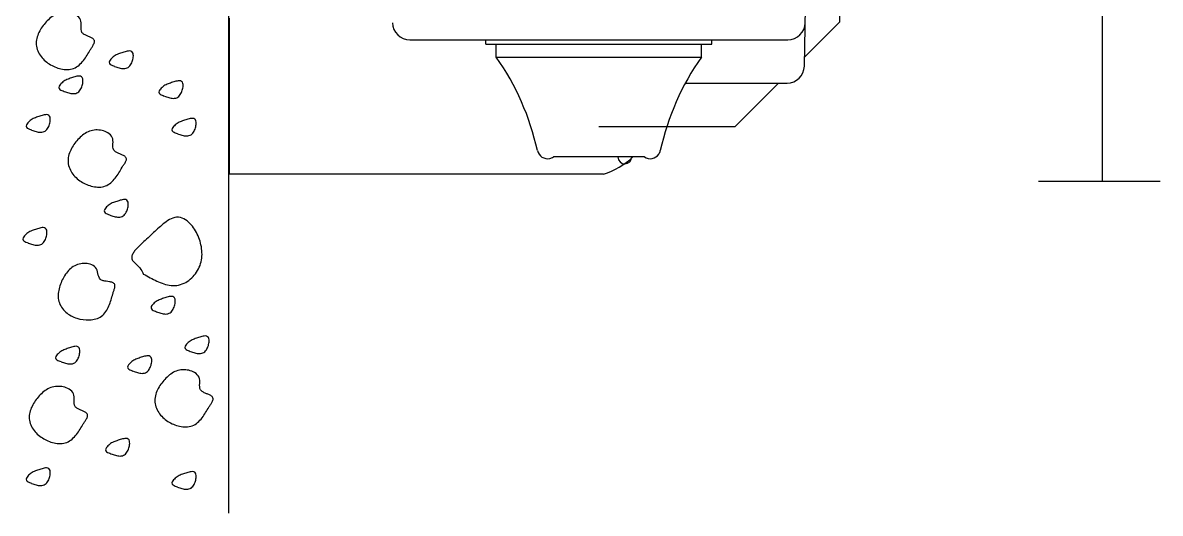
# Model space of a CAD drawing. Extents: x 0 to 172, y 0 to 108.
# Drawn here: x 2.7 to 61.2, y 0.1 to 25.4 of the extents above; entities that cross this region are included whole.
import ezdxf

# ---------------------------------------------------------------- set-up
doc = ezdxf.new("R2010")
doc.units = 0
doc.layers.add('LIVELLO_1', color=160, linetype='Continuous')

# ---------------------------------------------------------------- blocks, each defined once
blk = doc.blocks.new('AI9-BLK1')
at = {"layer": 'LIVELLO_1', "color": 7}
for p, q in [((-72.853, -54.526), (-72.853, 34.402)), ((-27.92, -23.155), (-27.92, -37.423)), ((-72.807, -37.076), (-72.807, -29.031)), ((-63.534, -30.146), (-44.097, -30.146)), ((-59.624, -30.371), (-59.63, -30.146)), ((-59.624, -30.371), (-48.006, -30.371)), ((-48.541, -31.043), (-48.541, -30.371)), ((-48.006, -30.371), (-47.997, -30.146)), ((-59.09, -31.043), (-48.541, -31.043)), ((-46.808, -34.617), (-44.575, -32.383)), ((-53.816, -34.617), (-46.808, -34.617)), ((-51.475, -36.182), (-56.155, -36.182)), ((-53.573, -37.076), (-72.807, -37.076)), ((-31.203, -37.423), (-24.939, -37.423))]:
    blk.add_line(p, q, dxfattribs=at)
blk.add_lwpolyline([(-43.234, -31.043), (-41.414, -29.222), (-40.859, 2.686)], dxfattribs=at)
for points, knots in [([(-49.37, -32.383), (-49.37, -32.383), (-44.136, -32.383), (-44.136, -32.383), (-43.648, -32.383), (-43.251, -31.991), (-43.243, -31.505), (-43.243, -31.505), (-42.663, 1.634), (-42.663, 1.634)], [0, 0, 0, 0, 1, 1, 1, 2, 2, 2, 3, 3, 3, 3]), ([(-79.974, -30.658), (-80.084, -30.845), (-80.187, -31.034), (-80.323, -31.208), (-80.459, -31.382), (-80.626, -31.541), (-80.829, -31.619), (-81.029, -31.697), (-81.263, -31.69), (-81.48, -31.644), (-81.697, -31.598), (-81.898, -31.51), (-82.082, -31.391), (-82.264, -31.275), (-82.431, -31.126), (-82.553, -30.943), (-82.675, -30.758), (-82.755, -30.539), (-82.755, -30.323), (-82.756, -30.105), (-82.68, -29.887), (-82.576, -29.693), (-82.472, -29.499), (-82.34, -29.329), (-82.186, -29.171), (-82.032, -29.015), (-81.855, -28.876), (-81.649, -28.801), (-81.447, -28.727), (-81.217, -28.717), (-81.005, -28.763), (-80.899, -28.786), (-80.797, -28.824), (-80.703, -28.885), (-80.607, -28.944), (-80.52, -29.024), (-80.478, -29.122), (-80.435, -29.218), (-80.439, -29.329), (-80.442, -29.443), (-80.45, -29.561), (-80.459, -29.679), (-80.401, -29.768), (-80.371, -29.813), (-80.327, -29.846), (-80.279, -29.876), (-80.232, -29.905), (-80.182, -29.927), (-80.134, -29.951), (-80.084, -29.97), (-80.033, -29.992), (-79.984, -30.014), (-79.934, -30.034), (-79.883, -30.054), (-79.838, -30.091), (-79.796, -30.125), (-79.76, -30.174), (-79.753, -30.225), (-79.748, -30.277), (-79.774, -30.334), (-79.799, -30.382), (-79.826, -30.431), (-79.854, -30.479), (-79.883, -30.522), (-79.913, -30.567), (-79.943, -30.613), (-79.974, -30.658)], [0, 0, 0, 0, 1, 1, 1, 2, 2, 2, 3, 3, 3, 4, 4, 4, 5, 5, 5, 6, 6, 6, 7, 7, 7, 8, 8, 8, 9, 9, 9, 10, 10, 10, 11, 11, 11, 12, 12, 12, 13, 13, 13, 14, 14, 14, 15, 15, 15, 16, 16, 16, 17, 17, 17, 18, 18, 18, 19, 19, 19, 20, 20, 20, 21, 21, 21, 22, 22, 22, 22]), ([(-56.976, -35.848), (-57.355, -34.124), (-58.074, -32.49), (-59.09, -31.043), (-59.09, -31.043), (-59.09, -30.371), (-59.09, -30.371)], [0, 0, 0, 0, 1, 1, 1, 2, 2, 2, 2]), ([(-78.722, -31.521), (-78.646, -31.547), (-78.57, -31.572), (-78.492, -31.592), (-78.414, -31.614), (-78.336, -31.632), (-78.254, -31.63), (-78.173, -31.63), (-78.089, -31.612), (-78.022, -31.568), (-77.956, -31.525), (-77.907, -31.456), (-77.868, -31.383), (-77.829, -31.313), (-77.802, -31.235), (-77.783, -31.157), (-77.774, -31.12), (-77.766, -31.079), (-77.763, -31.041), (-77.758, -30.999), (-77.756, -30.961), (-77.761, -30.919), (-77.765, -30.88), (-77.774, -30.838), (-77.794, -30.803), (-77.816, -30.769), (-77.85, -30.743), (-77.887, -30.731), (-77.926, -30.72), (-77.967, -30.721), (-78.008, -30.727), (-78.048, -30.732), (-78.087, -30.742), (-78.126, -30.75), (-78.202, -30.77), (-78.279, -30.798), (-78.355, -30.823), (-78.433, -30.847), (-78.509, -30.87), (-78.583, -30.903), (-78.656, -30.935), (-78.724, -30.977), (-78.789, -31.028), (-78.821, -31.052), (-78.851, -31.079), (-78.878, -31.108), (-78.906, -31.135), (-78.932, -31.162), (-78.956, -31.197), (-78.981, -31.231), (-79.005, -31.271), (-79.003, -31.309), (-79.001, -31.347), (-78.975, -31.385), (-78.945, -31.413), (-78.913, -31.44), (-78.876, -31.453), (-78.837, -31.467), (-78.8, -31.483), (-78.763, -31.498), (-78.726, -31.512)], [0, 0, 0, 0, 1, 1, 1, 2, 2, 2, 3, 3, 3, 4, 4, 4, 5, 5, 5, 6, 6, 6, 7, 7, 7, 8, 8, 8, 9, 9, 9, 10, 10, 10, 11, 11, 11, 12, 12, 12, 13, 13, 13, 14, 14, 14, 15, 15, 15, 16, 16, 16, 17, 17, 17, 18, 18, 18, 19, 19, 19, 20, 20, 20, 20]), ([(-81.313, -32.814), (-81.237, -32.838), (-81.16, -32.863), (-81.082, -32.887), (-81.005, -32.907), (-80.926, -32.925), (-80.845, -32.923), (-80.765, -32.923), (-80.68, -32.903), (-80.615, -32.858), (-80.548, -32.816), (-80.498, -32.747), (-80.459, -32.675), (-80.42, -32.604), (-80.392, -32.529), (-80.373, -32.45), (-80.363, -32.412), (-80.357, -32.372), (-80.353, -32.332), (-80.349, -32.292), (-80.349, -32.254), (-80.351, -32.212), (-80.355, -32.169), (-80.363, -32.131), (-80.384, -32.095), (-80.407, -32.062), (-80.44, -32.036), (-80.479, -32.024), (-80.517, -32.009), (-80.557, -32.013), (-80.598, -32.018), (-80.639, -32.026), (-80.678, -32.033), (-80.717, -32.042), (-80.793, -32.064), (-80.869, -32.089), (-80.946, -32.114), (-81.024, -32.138), (-81.1, -32.162), (-81.174, -32.194), (-81.247, -32.227), (-81.315, -32.27), (-81.38, -32.319), (-81.412, -32.345), (-81.442, -32.37), (-81.469, -32.398), (-81.497, -32.426), (-81.523, -32.455), (-81.547, -32.49), (-81.571, -32.524), (-81.596, -32.564), (-81.594, -32.602), (-81.592, -32.64), (-81.568, -32.678), (-81.536, -32.704), (-81.504, -32.731), (-81.465, -32.745), (-81.428, -32.758), (-81.391, -32.774), (-81.354, -32.789), (-81.316, -32.804)], [0, 0, 0, 0, 1, 1, 1, 2, 2, 2, 3, 3, 3, 4, 4, 4, 5, 5, 5, 6, 6, 6, 7, 7, 7, 8, 8, 8, 9, 9, 9, 10, 10, 10, 11, 11, 11, 12, 12, 12, 13, 13, 13, 14, 14, 14, 15, 15, 15, 16, 16, 16, 17, 17, 17, 18, 18, 18, 19, 19, 19, 20, 20, 20, 20]), ([(-76.163, -33.054), (-76.089, -33.081), (-76.011, -33.107), (-75.935, -33.126), (-75.857, -33.148), (-75.777, -33.164), (-75.697, -33.164), (-75.616, -33.164), (-75.532, -33.145), (-75.465, -33.101), (-75.398, -33.058), (-75.35, -32.989), (-75.311, -32.918), (-75.272, -32.845), (-75.242, -32.769), (-75.224, -32.691), (-75.215, -32.653), (-75.209, -32.613), (-75.203, -32.573), (-75.199, -32.533), (-75.199, -32.494), (-75.203, -32.453), (-75.207, -32.414), (-75.215, -32.37), (-75.237, -32.338), (-75.257, -32.303), (-75.293, -32.276), (-75.33, -32.265), (-75.369, -32.254), (-75.41, -32.254), (-75.451, -32.261), (-75.49, -32.265), (-75.53, -32.276), (-75.567, -32.285), (-75.646, -32.303), (-75.722, -32.332), (-75.798, -32.356), (-75.874, -32.381), (-75.952, -32.403), (-76.024, -32.437), (-76.097, -32.468), (-76.167, -32.51), (-76.23, -32.559), (-76.262, -32.586), (-76.294, -32.611), (-76.321, -32.64), (-76.349, -32.669), (-76.374, -32.697), (-76.397, -32.731), (-76.423, -32.765), (-76.448, -32.804), (-76.446, -32.842), (-76.443, -32.882), (-76.418, -32.919), (-76.386, -32.945), (-76.355, -32.972), (-76.317, -32.987), (-76.28, -33.001), (-76.243, -33.014), (-76.206, -33.032), (-76.169, -33.047)], [0, 0, 0, 0, 1, 1, 1, 2, 2, 2, 3, 3, 3, 4, 4, 4, 5, 5, 5, 6, 6, 6, 7, 7, 7, 8, 8, 8, 9, 9, 9, 10, 10, 10, 11, 11, 11, 12, 12, 12, 13, 13, 13, 14, 14, 14, 15, 15, 15, 16, 16, 16, 17, 17, 17, 18, 18, 18, 19, 19, 19, 20, 20, 20, 20]), ([(-82.992, -34.8), (-82.916, -34.828), (-82.84, -34.851), (-82.764, -34.873), (-82.686, -34.895), (-82.606, -34.914), (-82.524, -34.913), (-82.444, -34.911), (-82.36, -34.893), (-82.294, -34.847), (-82.227, -34.802), (-82.177, -34.737), (-82.138, -34.666), (-82.099, -34.594), (-82.071, -34.517), (-82.052, -34.439), (-82.043, -34.399), (-82.035, -34.36), (-82.032, -34.32), (-82.028, -34.281), (-82.028, -34.24), (-82.032, -34.2), (-82.035, -34.158), (-82.043, -34.118), (-82.065, -34.084), (-82.085, -34.051), (-82.121, -34.022), (-82.158, -34.012), (-82.197, -33.998), (-82.238, -34.002), (-82.277, -34.006), (-82.317, -34.012), (-82.356, -34.019), (-82.395, -34.03), (-82.473, -34.051), (-82.55, -34.077), (-82.626, -34.102), (-82.702, -34.127), (-82.78, -34.149), (-82.852, -34.182), (-82.925, -34.214), (-82.996, -34.256), (-83.058, -34.307), (-83.09, -34.331), (-83.122, -34.36), (-83.15, -34.387), (-83.178, -34.414), (-83.201, -34.445), (-83.226, -34.477), (-83.251, -34.514), (-83.274, -34.55), (-83.274, -34.592), (-83.272, -34.628), (-83.246, -34.666), (-83.214, -34.693), (-83.184, -34.718), (-83.146, -34.733), (-83.107, -34.749), (-83.072, -34.762), (-83.035, -34.776), (-82.998, -34.791)], [0, 0, 0, 0, 1, 1, 1, 2, 2, 2, 3, 3, 3, 4, 4, 4, 5, 5, 5, 6, 6, 6, 7, 7, 7, 8, 8, 8, 9, 9, 9, 10, 10, 10, 11, 11, 11, 12, 12, 12, 13, 13, 13, 14, 14, 14, 15, 15, 15, 16, 16, 16, 17, 17, 17, 18, 18, 18, 19, 19, 19, 20, 20, 20, 20]), ([(-75.49, -34.993), (-75.413, -35.016), (-75.337, -35.043), (-75.261, -35.063), (-75.183, -35.085), (-75.105, -35.103), (-75.023, -35.101), (-74.942, -35.101), (-74.857, -35.081), (-74.791, -35.036), (-74.724, -34.994), (-74.674, -34.925), (-74.635, -34.853), (-74.598, -34.78), (-74.568, -34.706), (-74.55, -34.628), (-74.54, -34.59), (-74.533, -34.55), (-74.529, -34.51), (-74.526, -34.47), (-74.526, -34.432), (-74.529, -34.388), (-74.533, -34.349), (-74.54, -34.309), (-74.563, -34.274), (-74.583, -34.24), (-74.618, -34.214), (-74.655, -34.202), (-74.694, -34.189), (-74.735, -34.193), (-74.776, -34.198), (-74.817, -34.203), (-74.856, -34.211), (-74.893, -34.22), (-74.971, -34.242), (-75.047, -34.269), (-75.123, -34.292), (-75.199, -34.316), (-75.277, -34.34), (-75.35, -34.372), (-75.424, -34.403), (-75.493, -34.448), (-75.557, -34.498), (-75.589, -34.521), (-75.619, -34.548), (-75.647, -34.577), (-75.675, -34.604), (-75.701, -34.633), (-75.725, -34.668), (-75.75, -34.702), (-75.773, -34.742), (-75.772, -34.78), (-75.77, -34.818), (-75.743, -34.856), (-75.714, -34.88), (-75.681, -34.909), (-75.644, -34.922), (-75.607, -34.936), (-75.569, -34.952), (-75.532, -34.969), (-75.495, -34.982)], [0, 0, 0, 0, 1, 1, 1, 2, 2, 2, 3, 3, 3, 4, 4, 4, 5, 5, 5, 6, 6, 6, 7, 7, 7, 8, 8, 8, 9, 9, 9, 10, 10, 10, 11, 11, 11, 12, 12, 12, 13, 13, 13, 14, 14, 14, 15, 15, 15, 16, 16, 16, 17, 17, 17, 18, 18, 18, 19, 19, 19, 20, 20, 20, 20]), ([(-78.338, -36.714), (-78.446, -36.902), (-78.55, -37.091), (-78.685, -37.265), (-78.823, -37.439), (-78.99, -37.6), (-79.19, -37.676), (-79.393, -37.755), (-79.625, -37.749), (-79.842, -37.7), (-80.06, -37.654), (-80.262, -37.566), (-80.444, -37.45), (-80.628, -37.33), (-80.793, -37.181), (-80.916, -36.998), (-81.038, -36.813), (-81.116, -36.596), (-81.118, -36.378), (-81.12, -36.161), (-81.043, -35.945), (-80.94, -35.751), (-80.834, -35.556), (-80.704, -35.384), (-80.548, -35.228), (-80.394, -35.072), (-80.217, -34.931), (-80.013, -34.856), (-79.811, -34.782), (-79.579, -34.773), (-79.369, -34.82), (-79.263, -34.844), (-79.161, -34.88), (-79.066, -34.942), (-78.972, -35.001), (-78.883, -35.081), (-78.839, -35.177), (-78.798, -35.276), (-78.8, -35.386), (-78.807, -35.498), (-78.812, -35.617), (-78.823, -35.738), (-78.763, -35.826), (-78.736, -35.868), (-78.69, -35.905), (-78.642, -35.932), (-78.594, -35.961), (-78.546, -35.985), (-78.496, -36.006), (-78.447, -36.028), (-78.397, -36.05), (-78.348, -36.071), (-78.295, -36.092), (-78.245, -36.11), (-78.202, -36.146), (-78.16, -36.181), (-78.123, -36.231), (-78.117, -36.282), (-78.112, -36.333), (-78.137, -36.389), (-78.164, -36.44), (-78.19, -36.489), (-78.217, -36.534), (-78.245, -36.577), (-78.275, -36.625), (-78.307, -36.67), (-78.338, -36.714)], [0, 0, 0, 0, 1, 1, 1, 2, 2, 2, 3, 3, 3, 4, 4, 4, 5, 5, 5, 6, 6, 6, 7, 7, 7, 8, 8, 8, 9, 9, 9, 10, 10, 10, 11, 11, 11, 12, 12, 12, 13, 13, 13, 14, 14, 14, 15, 15, 15, 16, 16, 16, 17, 17, 17, 18, 18, 18, 19, 19, 19, 20, 20, 20, 21, 21, 21, 22, 22, 22, 22]), ([(-56.976, -35.848), (-56.911, -36.139), (-56.625, -36.322), (-56.336, -36.258), (-56.272, -36.244), (-56.211, -36.218), (-56.155, -36.182)], [0, 0, 0, 0, 1, 1, 1, 2, 2, 2, 2]), ([(-52.831, -36.182), (-52.831, -36.38), (-52.671, -36.539), (-52.475, -36.537), (-52.276, -36.537), (-52.117, -36.378), (-52.117, -36.182)], [0, 0, 0, 0, 1, 1, 1, 2, 2, 2, 2]), ([(-51.475, -36.182), (-51.229, -36.344), (-50.896, -36.278), (-50.731, -36.032), (-50.695, -35.977), (-50.669, -35.916), (-50.655, -35.848)], [0, 0, 0, 0, 1, 1, 1, 2, 2, 2, 2]), ([(-78.979, -39.169), (-78.904, -39.194), (-78.828, -39.22), (-78.75, -39.242), (-78.672, -39.262), (-78.594, -39.279), (-78.513, -39.278), (-78.431, -39.278), (-78.348, -39.259), (-78.28, -39.214), (-78.215, -39.173), (-78.165, -39.104), (-78.126, -39.031), (-78.087, -38.96), (-78.059, -38.884), (-78.039, -38.805), (-78.029, -38.766), (-78.022, -38.726), (-78.02, -38.688), (-78.015, -38.647), (-78.015, -38.609), (-78.018, -38.567), (-78.022, -38.527), (-78.029, -38.485), (-78.052, -38.451), (-78.073, -38.416), (-78.107, -38.391), (-78.144, -38.378), (-78.183, -38.367), (-78.225, -38.369), (-78.266, -38.375), (-78.307, -38.38), (-78.346, -38.389), (-78.385, -38.399), (-78.461, -38.418), (-78.537, -38.445), (-78.613, -38.471), (-78.69, -38.495), (-78.767, -38.516), (-78.839, -38.55), (-78.913, -38.581), (-78.982, -38.625), (-79.046, -38.676), (-79.079, -38.699), (-79.108, -38.726), (-79.137, -38.756), (-79.165, -38.783), (-79.19, -38.81), (-79.215, -38.844), (-79.239, -38.879), (-79.263, -38.919), (-79.261, -38.957), (-79.259, -38.995), (-79.235, -39.033), (-79.204, -39.059), (-79.17, -39.087), (-79.133, -39.1), (-79.096, -39.114), (-79.059, -39.129), (-79.021, -39.145), (-78.984, -39.16)], [0, 0, 0, 0, 1, 1, 1, 2, 2, 2, 3, 3, 3, 4, 4, 4, 5, 5, 5, 6, 6, 6, 7, 7, 7, 8, 8, 8, 9, 9, 9, 10, 10, 10, 11, 11, 11, 12, 12, 12, 13, 13, 13, 14, 14, 14, 15, 15, 15, 16, 16, 16, 17, 17, 17, 18, 18, 18, 19, 19, 19, 20, 20, 20, 20]), ([(-77.237, -42.21), (-77.012, -42.339), (-76.789, -42.464), (-76.553, -42.573), (-76.317, -42.682), (-76.071, -42.771), (-75.814, -42.796), (-75.684, -42.807), (-75.554, -42.803), (-75.428, -42.778), (-75.302, -42.751), (-75.179, -42.702), (-75.066, -42.64), (-74.841, -42.513), (-74.65, -42.33), (-74.505, -42.114), (-74.362, -41.895), (-74.269, -41.645), (-74.237, -41.389), (-74.206, -41.132), (-74.237, -40.868), (-74.302, -40.618), (-74.37, -40.364), (-74.472, -40.121), (-74.611, -39.905), (-74.682, -39.797), (-74.76, -39.695), (-74.85, -39.599), (-74.94, -39.506), (-75.038, -39.421), (-75.155, -39.365), (-75.272, -39.307), (-75.404, -39.276), (-75.532, -39.287), (-75.66, -39.3), (-75.782, -39.348), (-75.897, -39.41), (-76.011, -39.476), (-76.115, -39.55), (-76.218, -39.63), (-76.317, -39.71), (-76.414, -39.795), (-76.509, -39.882), (-76.606, -39.967), (-76.698, -40.056), (-76.793, -40.143), (-76.886, -40.233), (-76.98, -40.323), (-77.075, -40.409), (-77.17, -40.497), (-77.265, -40.584), (-77.359, -40.671), (-77.455, -40.758), (-77.547, -40.847), (-77.63, -40.944), (-77.673, -40.994), (-77.712, -41.044), (-77.749, -41.101), (-77.786, -41.157), (-77.818, -41.215), (-77.832, -41.28), (-77.846, -41.343), (-77.843, -41.412), (-77.818, -41.471), (-77.794, -41.528), (-77.749, -41.577), (-77.703, -41.623), (-77.655, -41.668), (-77.604, -41.71), (-77.556, -41.751), (-77.506, -41.795), (-77.46, -41.838), (-77.421, -41.889), (-77.339, -41.989), (-77.287, -42.111), (-77.237, -42.226)], [0, 0, 0, 0, 1, 1, 1, 2, 2, 2, 3, 3, 3, 4, 4, 4, 5, 5, 5, 6, 6, 6, 7, 7, 7, 8, 8, 8, 9, 9, 9, 10, 10, 10, 11, 11, 11, 12, 12, 12, 13, 13, 13, 14, 14, 14, 15, 15, 15, 16, 16, 16, 17, 17, 17, 18, 18, 18, 19, 19, 19, 20, 20, 20, 21, 21, 21, 22, 22, 22, 23, 23, 23, 24, 24, 24, 25, 25, 25, 25]), ([(-83.163, -40.618), (-83.086, -40.643), (-83.01, -40.667), (-82.932, -40.689), (-82.856, -40.711), (-82.776, -40.729), (-82.697, -40.727), (-82.615, -40.727), (-82.532, -40.707), (-82.465, -40.664), (-82.397, -40.62), (-82.348, -40.551), (-82.31, -40.48), (-82.269, -40.408), (-82.241, -40.333), (-82.223, -40.255), (-82.214, -40.215), (-82.206, -40.175), (-82.202, -40.136), (-82.199, -40.096), (-82.199, -40.054), (-82.202, -40.016), (-82.204, -39.974), (-82.214, -39.934), (-82.236, -39.9), (-82.257, -39.868), (-82.292, -39.84), (-82.329, -39.827), (-82.366, -39.815), (-82.409, -39.817), (-82.45, -39.822), (-82.489, -39.827), (-82.528, -39.838), (-82.567, -39.848), (-82.645, -39.868), (-82.721, -39.893), (-82.797, -39.918), (-82.873, -39.944), (-82.951, -39.965), (-83.024, -39.999), (-83.096, -40.03), (-83.166, -40.072), (-83.23, -40.121), (-83.262, -40.148), (-83.291, -40.174), (-83.32, -40.203), (-83.349, -40.232), (-83.373, -40.261), (-83.397, -40.293), (-83.423, -40.328), (-83.446, -40.366), (-83.445, -40.406), (-83.443, -40.444), (-83.417, -40.482), (-83.386, -40.508), (-83.354, -40.535), (-83.317, -40.549), (-83.28, -40.564), (-83.241, -40.578), (-83.205, -40.595), (-83.168, -40.607)], [0, 0, 0, 0, 1, 1, 1, 2, 2, 2, 3, 3, 3, 4, 4, 4, 5, 5, 5, 6, 6, 6, 7, 7, 7, 8, 8, 8, 9, 9, 9, 10, 10, 10, 11, 11, 11, 12, 12, 12, 13, 13, 13, 14, 14, 14, 15, 15, 15, 16, 16, 16, 17, 17, 17, 18, 18, 18, 19, 19, 19, 20, 20, 20, 20]), ([(-78.816, -43.228), (-78.873, -43.436), (-78.924, -43.647), (-79.011, -43.85), (-79.096, -44.053), (-79.216, -44.252), (-79.391, -44.378), (-79.566, -44.505), (-79.792, -44.559), (-80.015, -44.571), (-80.235, -44.581), (-80.453, -44.548), (-80.661, -44.483), (-80.869, -44.416), (-81.068, -44.314), (-81.233, -44.167), (-81.399, -44.024), (-81.53, -43.831), (-81.588, -43.623), (-81.645, -43.413), (-81.627, -43.184), (-81.577, -42.97), (-81.527, -42.757), (-81.445, -42.557), (-81.335, -42.365), (-81.228, -42.174), (-81.093, -41.992), (-80.914, -41.868), (-80.737, -41.744), (-80.518, -41.673), (-80.301, -41.664), (-80.193, -41.661), (-80.086, -41.67), (-79.978, -41.704), (-79.87, -41.737), (-79.764, -41.793), (-79.7, -41.875), (-79.633, -41.957), (-79.606, -42.063), (-79.583, -42.178), (-79.558, -42.29), (-79.536, -42.41), (-79.458, -42.479), (-79.419, -42.513), (-79.365, -42.535), (-79.311, -42.551), (-79.259, -42.567), (-79.206, -42.577), (-79.151, -42.584), (-79.097, -42.593), (-79.046, -42.6), (-78.99, -42.608), (-78.938, -42.615), (-78.884, -42.622), (-78.832, -42.644), (-78.782, -42.666), (-78.734, -42.705), (-78.715, -42.751), (-78.695, -42.801), (-78.706, -42.863), (-78.717, -42.916), (-78.73, -42.972), (-78.745, -43.023), (-78.761, -43.072), (-78.778, -43.124), (-78.798, -43.177), (-78.816, -43.228)], [0, 0, 0, 0, 1, 1, 1, 2, 2, 2, 3, 3, 3, 4, 4, 4, 5, 5, 5, 6, 6, 6, 7, 7, 7, 8, 8, 8, 9, 9, 9, 10, 10, 10, 11, 11, 11, 12, 12, 12, 13, 13, 13, 14, 14, 14, 15, 15, 15, 16, 16, 16, 17, 17, 17, 18, 18, 18, 19, 19, 19, 20, 20, 20, 21, 21, 21, 22, 22, 22, 22]), ([(-76.567, -44.156), (-76.491, -44.182), (-76.414, -44.207), (-76.336, -44.229), (-76.258, -44.251), (-76.18, -44.269), (-76.099, -44.269), (-76.018, -44.267), (-75.935, -44.247), (-75.868, -44.204), (-75.801, -44.158), (-75.751, -44.089), (-75.713, -44.019), (-75.674, -43.948), (-75.646, -43.873), (-75.626, -43.794), (-75.617, -43.754), (-75.61, -43.716), (-75.607, -43.674), (-75.603, -43.636), (-75.603, -43.596), (-75.607, -43.556), (-75.608, -43.514), (-75.617, -43.475), (-75.64, -43.438), (-75.66, -43.406), (-75.695, -43.378), (-75.733, -43.366), (-75.77, -43.355), (-75.812, -43.356), (-75.853, -43.362), (-75.892, -43.367), (-75.931, -43.375), (-75.97, -43.384), (-76.046, -43.407), (-76.122, -43.432), (-76.201, -43.456), (-76.276, -43.483), (-76.353, -43.505), (-76.427, -43.538), (-76.5, -43.571), (-76.57, -43.612), (-76.633, -43.663), (-76.665, -43.686), (-76.695, -43.714), (-76.723, -43.741), (-76.75, -43.768), (-76.776, -43.801), (-76.801, -43.834), (-76.824, -43.868), (-76.849, -43.906), (-76.849, -43.946), (-76.845, -43.984), (-76.821, -44.022), (-76.789, -44.048), (-76.758, -44.073), (-76.721, -44.087), (-76.684, -44.104), (-76.645, -44.118), (-76.609, -44.133), (-76.57, -44.147)], [0, 0, 0, 0, 1, 1, 1, 2, 2, 2, 3, 3, 3, 4, 4, 4, 5, 5, 5, 6, 6, 6, 7, 7, 7, 8, 8, 8, 9, 9, 9, 10, 10, 10, 11, 11, 11, 12, 12, 12, 13, 13, 13, 14, 14, 14, 15, 15, 15, 16, 16, 16, 17, 17, 17, 18, 18, 18, 19, 19, 19, 20, 20, 20, 20]), ([(-74.825, -46.196), (-74.749, -46.224), (-74.672, -46.245), (-74.596, -46.269), (-74.518, -46.291), (-74.439, -46.307), (-74.359, -46.307), (-74.276, -46.307), (-74.193, -46.287), (-74.127, -46.244), (-74.059, -46.2), (-74.011, -46.131), (-73.972, -46.061), (-73.933, -45.988), (-73.903, -45.914), (-73.885, -45.835), (-73.875, -45.796), (-73.868, -45.756), (-73.865, -45.714), (-73.861, -45.676), (-73.861, -45.635), (-73.865, -45.596), (-73.868, -45.555), (-73.875, -45.513), (-73.898, -45.479), (-73.918, -45.445), (-73.953, -45.419), (-73.99, -45.408), (-74.03, -45.395), (-74.07, -45.395), (-74.111, -45.401), (-74.15, -45.408), (-74.189, -45.417), (-74.228, -45.428), (-74.306, -45.445), (-74.382, -45.473), (-74.458, -45.498), (-74.535, -45.524), (-74.613, -45.545), (-74.685, -45.58), (-74.758, -45.611), (-74.829, -45.653), (-74.891, -45.701), (-74.923, -45.729), (-74.954, -45.754), (-74.983, -45.781), (-75.01, -45.81), (-75.034, -45.841), (-75.059, -45.874), (-75.084, -45.908), (-75.109, -45.945), (-75.107, -45.986), (-75.105, -46.023), (-75.079, -46.062), (-75.047, -46.088), (-75.016, -46.115), (-74.979, -46.13), (-74.942, -46.144), (-74.904, -46.157), (-74.867, -46.173), (-74.83, -46.189)], [0, 0, 0, 0, 1, 1, 1, 2, 2, 2, 3, 3, 3, 4, 4, 4, 5, 5, 5, 6, 6, 6, 7, 7, 7, 8, 8, 8, 9, 9, 9, 10, 10, 10, 11, 11, 11, 12, 12, 12, 13, 13, 13, 14, 14, 14, 15, 15, 15, 16, 16, 16, 17, 17, 17, 18, 18, 18, 19, 19, 19, 20, 20, 20, 20]), ([(-81.475, -46.732), (-81.396, -46.757), (-81.321, -46.781), (-81.245, -46.802), (-81.167, -46.824), (-81.089, -46.842), (-81.006, -46.84), (-80.925, -46.84), (-80.841, -46.822), (-80.774, -46.777), (-80.708, -46.735), (-80.659, -46.666), (-80.62, -46.594), (-80.581, -46.521), (-80.552, -46.447), (-80.533, -46.369), (-80.524, -46.329), (-80.518, -46.289), (-80.513, -46.249), (-80.509, -46.209), (-80.509, -46.168), (-80.513, -46.13), (-80.517, -46.088), (-80.524, -46.048), (-80.547, -46.011), (-80.566, -45.979), (-80.602, -45.954), (-80.639, -45.939), (-80.678, -45.928), (-80.719, -45.93), (-80.76, -45.935), (-80.8, -45.941), (-80.838, -45.952), (-80.877, -45.961), (-80.955, -45.979), (-81.031, -46.006), (-81.107, -46.034), (-81.183, -46.057), (-81.261, -46.079), (-81.334, -46.113), (-81.408, -46.144), (-81.477, -46.188), (-81.54, -46.234), (-81.571, -46.262), (-81.603, -46.289), (-81.631, -46.316), (-81.658, -46.345), (-81.683, -46.374), (-81.709, -46.407), (-81.733, -46.441), (-81.757, -46.479), (-81.755, -46.52), (-81.753, -46.558), (-81.727, -46.598), (-81.695, -46.621), (-81.664, -46.648), (-81.627, -46.663), (-81.589, -46.677), (-81.553, -46.692), (-81.516, -46.706), (-81.479, -46.72)], [0, 0, 0, 0, 1, 1, 1, 2, 2, 2, 3, 3, 3, 4, 4, 4, 5, 5, 5, 6, 6, 6, 7, 7, 7, 8, 8, 8, 9, 9, 9, 10, 10, 10, 11, 11, 11, 12, 12, 12, 13, 13, 13, 14, 14, 14, 15, 15, 15, 16, 16, 16, 17, 17, 17, 18, 18, 18, 19, 19, 19, 20, 20, 20, 20]), ([(-77.774, -47.214), (-77.698, -47.239), (-77.621, -47.261), (-77.543, -47.287), (-77.465, -47.308), (-77.387, -47.325), (-77.306, -47.323), (-77.226, -47.323), (-77.14, -47.303), (-77.075, -47.259), (-77.008, -47.216), (-76.958, -47.147), (-76.92, -47.076), (-76.88, -47.004), (-76.852, -46.929), (-76.834, -46.851), (-76.822, -46.813), (-76.817, -46.771), (-76.813, -46.732), (-76.808, -46.692), (-76.808, -46.652), (-76.812, -46.612), (-76.815, -46.572), (-76.822, -46.53), (-76.845, -46.498), (-76.867, -46.463), (-76.9, -46.436), (-76.939, -46.425), (-76.977, -46.41), (-77.019, -46.414), (-77.058, -46.42), (-77.099, -46.425), (-77.138, -46.432), (-77.177, -46.443), (-77.253, -46.463), (-77.329, -46.489), (-77.405, -46.514), (-77.483, -46.539), (-77.56, -46.561), (-77.634, -46.595), (-77.707, -46.626), (-77.776, -46.67), (-77.841, -46.717), (-77.872, -46.744), (-77.901, -46.77), (-77.93, -46.8), (-77.958, -46.828), (-77.983, -46.857), (-78.008, -46.891), (-78.032, -46.924), (-78.056, -46.964), (-78.054, -47.002), (-78.052, -47.042), (-78.027, -47.078), (-77.997, -47.103), (-77.965, -47.13), (-77.926, -47.145), (-77.889, -47.16), (-77.852, -47.174), (-77.815, -47.19), (-77.777, -47.205)], [0, 0, 0, 0, 1, 1, 1, 2, 2, 2, 3, 3, 3, 4, 4, 4, 5, 5, 5, 6, 6, 6, 7, 7, 7, 8, 8, 8, 9, 9, 9, 10, 10, 10, 11, 11, 11, 12, 12, 12, 13, 13, 13, 14, 14, 14, 15, 15, 15, 16, 16, 16, 17, 17, 17, 18, 18, 18, 19, 19, 19, 20, 20, 20, 20]), ([(-73.874, -49.058), (-73.983, -49.247), (-74.088, -49.437), (-74.223, -49.61), (-74.359, -49.784), (-74.527, -49.943), (-74.728, -50.021), (-74.928, -50.097), (-75.162, -50.092), (-75.38, -50.045), (-75.597, -50), (-75.798, -49.912), (-75.982, -49.793), (-76.165, -49.675), (-76.331, -49.526), (-76.453, -49.341), (-76.576, -49.158), (-76.654, -48.94), (-76.656, -48.725), (-76.656, -48.507), (-76.581, -48.291), (-76.475, -48.097), (-76.372, -47.903), (-76.239, -47.731), (-76.085, -47.575), (-75.931, -47.417), (-75.755, -47.277), (-75.548, -47.203), (-75.346, -47.129), (-75.116, -47.119), (-74.906, -47.165), (-74.8, -47.19), (-74.698, -47.227), (-74.604, -47.287), (-74.508, -47.346), (-74.419, -47.428), (-74.377, -47.524), (-74.336, -47.618), (-74.338, -47.731), (-74.343, -47.845), (-74.349, -47.963), (-74.359, -48.083), (-74.301, -48.169), (-74.271, -48.213), (-74.226, -48.249), (-74.178, -48.279), (-74.132, -48.307), (-74.083, -48.329), (-74.033, -48.353), (-73.983, -48.375), (-73.933, -48.396), (-73.883, -48.414), (-73.833, -48.436), (-73.783, -48.456), (-73.738, -48.491), (-73.697, -48.525), (-73.66, -48.574), (-73.654, -48.627), (-73.647, -48.681), (-73.673, -48.736), (-73.699, -48.785), (-73.727, -48.835), (-73.753, -48.879), (-73.783, -48.924), (-73.812, -48.969), (-73.844, -49.013), (-73.874, -49.058)], [0, 0, 0, 0, 1, 1, 1, 2, 2, 2, 3, 3, 3, 4, 4, 4, 5, 5, 5, 6, 6, 6, 7, 7, 7, 8, 8, 8, 9, 9, 9, 10, 10, 10, 11, 11, 11, 12, 12, 12, 13, 13, 13, 14, 14, 14, 15, 15, 15, 16, 16, 16, 17, 17, 17, 18, 18, 18, 19, 19, 19, 20, 20, 20, 21, 21, 21, 22, 22, 22, 22]), ([(-80.333, -49.914), (-80.44, -50.101), (-80.544, -50.292), (-80.68, -50.464), (-80.815, -50.638), (-80.985, -50.797), (-81.185, -50.875), (-81.387, -50.954), (-81.619, -50.948), (-81.839, -50.899), (-82.054, -50.854), (-82.255, -50.767), (-82.438, -50.647), (-82.622, -50.531), (-82.787, -50.381), (-82.911, -50.197), (-83.033, -50.014), (-83.111, -49.795), (-83.113, -49.577), (-83.115, -49.361), (-83.038, -49.145), (-82.932, -48.951), (-82.831, -48.758), (-82.697, -48.585), (-82.544, -48.429), (-82.388, -48.273), (-82.212, -48.132), (-82.007, -48.059), (-81.803, -47.983), (-81.575, -47.974), (-81.364, -48.019), (-81.258, -48.045), (-81.155, -48.081), (-81.061, -48.143), (-80.965, -48.203), (-80.877, -48.282), (-80.834, -48.38), (-80.793, -48.474), (-80.795, -48.587), (-80.8, -48.701), (-80.806, -48.817), (-80.815, -48.937), (-80.758, -49.024), (-80.73, -49.069), (-80.683, -49.104), (-80.637, -49.133), (-80.589, -49.162), (-80.54, -49.184), (-80.49, -49.207), (-80.44, -49.229), (-80.392, -49.251), (-80.34, -49.269), (-80.29, -49.292), (-80.24, -49.311), (-80.196, -49.345), (-80.154, -49.381), (-80.118, -49.432), (-80.111, -49.481), (-80.104, -49.535), (-80.13, -49.59), (-80.156, -49.639), (-80.184, -49.689), (-80.21, -49.733), (-80.24, -49.778), (-80.269, -49.825), (-80.301, -49.869), (-80.333, -49.914)], [0, 0, 0, 0, 1, 1, 1, 2, 2, 2, 3, 3, 3, 4, 4, 4, 5, 5, 5, 6, 6, 6, 7, 7, 7, 8, 8, 8, 9, 9, 9, 10, 10, 10, 11, 11, 11, 12, 12, 12, 13, 13, 13, 14, 14, 14, 15, 15, 15, 16, 16, 16, 17, 17, 17, 18, 18, 18, 19, 19, 19, 20, 20, 20, 21, 21, 21, 22, 22, 22, 22]), ([(-78.908, -51.47), (-78.832, -51.494), (-78.756, -51.521), (-78.678, -51.541), (-78.602, -51.563), (-78.524, -51.581), (-78.442, -51.579), (-78.36, -51.579), (-78.277, -51.559), (-78.21, -51.514), (-78.143, -51.472), (-78.093, -51.403), (-78.054, -51.331), (-78.015, -51.258), (-77.987, -51.184), (-77.969, -51.106), (-77.96, -51.068), (-77.951, -51.026), (-77.948, -50.988), (-77.944, -50.948), (-77.944, -50.91), (-77.948, -50.867), (-77.951, -50.826), (-77.96, -50.785), (-77.981, -50.752), (-78.002, -50.718), (-78.037, -50.692), (-78.075, -50.68), (-78.112, -50.665), (-78.154, -50.671), (-78.195, -50.676), (-78.234, -50.682), (-78.273, -50.689), (-78.312, -50.698), (-78.39, -50.72), (-78.465, -50.747), (-78.543, -50.771), (-78.619, -50.794), (-78.695, -50.817), (-78.769, -50.85), (-78.843, -50.881), (-78.912, -50.927), (-78.975, -50.973), (-79.007, -50.999), (-79.036, -51.026), (-79.064, -51.053), (-79.094, -51.082), (-79.118, -51.111), (-79.142, -51.146), (-79.168, -51.18), (-79.19, -51.22), (-79.19, -51.258), (-79.188, -51.296), (-79.163, -51.333), (-79.131, -51.358), (-79.099, -51.387), (-79.062, -51.402), (-79.025, -51.414), (-78.986, -51.43), (-78.951, -51.447), (-78.912, -51.46)], [0, 0, 0, 0, 1, 1, 1, 2, 2, 2, 3, 3, 3, 4, 4, 4, 5, 5, 5, 6, 6, 6, 7, 7, 7, 8, 8, 8, 9, 9, 9, 10, 10, 10, 11, 11, 11, 12, 12, 12, 13, 13, 13, 14, 14, 14, 15, 15, 15, 16, 16, 16, 17, 17, 17, 18, 18, 18, 19, 19, 19, 20, 20, 20, 20]), ([(-82.992, -52.986), (-82.916, -53.014), (-82.84, -53.039), (-82.764, -53.059), (-82.686, -53.083), (-82.606, -53.099), (-82.524, -53.099), (-82.444, -53.099), (-82.36, -53.079), (-82.294, -53.036), (-82.227, -52.992), (-82.177, -52.923), (-82.138, -52.852), (-82.099, -52.78), (-82.071, -52.704), (-82.052, -52.626), (-82.043, -52.586), (-82.035, -52.548), (-82.032, -52.508), (-82.028, -52.468), (-82.028, -52.426), (-82.032, -52.388), (-82.035, -52.346), (-82.043, -52.305), (-82.065, -52.27), (-82.085, -52.238), (-82.121, -52.209), (-82.158, -52.198), (-82.197, -52.186), (-82.238, -52.186), (-82.277, -52.192), (-82.317, -52.198), (-82.356, -52.207), (-82.395, -52.22), (-82.473, -52.238), (-82.55, -52.265), (-82.626, -52.288), (-82.702, -52.315), (-82.78, -52.337), (-82.852, -52.372), (-82.925, -52.402), (-82.996, -52.442), (-83.058, -52.493), (-83.09, -52.519), (-83.122, -52.546), (-83.15, -52.573), (-83.178, -52.604), (-83.201, -52.631), (-83.226, -52.664), (-83.251, -52.7), (-83.274, -52.736), (-83.274, -52.776), (-83.272, -52.814), (-83.246, -52.854), (-83.214, -52.879), (-83.184, -52.905), (-83.146, -52.921), (-83.107, -52.936), (-83.072, -52.948), (-83.035, -52.965), (-82.998, -52.979)], [0, 0, 0, 0, 1, 1, 1, 2, 2, 2, 3, 3, 3, 4, 4, 4, 5, 5, 5, 6, 6, 6, 7, 7, 7, 8, 8, 8, 9, 9, 9, 10, 10, 10, 11, 11, 11, 12, 12, 12, 13, 13, 13, 14, 14, 14, 15, 15, 15, 16, 16, 16, 17, 17, 17, 18, 18, 18, 19, 19, 19, 20, 20, 20, 20]), ([(-75.49, -53.179), (-75.413, -53.204), (-75.337, -53.23), (-75.261, -53.251), (-75.183, -53.271), (-75.105, -53.289), (-75.023, -53.288), (-74.942, -53.288), (-74.857, -53.27), (-74.791, -53.226), (-74.724, -53.182), (-74.674, -53.113), (-74.635, -53.041), (-74.598, -52.97), (-74.568, -52.892), (-74.55, -52.814), (-74.54, -52.776), (-74.533, -52.736), (-74.529, -52.698), (-74.526, -52.656), (-74.526, -52.618), (-74.529, -52.576), (-74.533, -52.537), (-74.54, -52.495), (-74.563, -52.461), (-74.583, -52.426), (-74.618, -52.401), (-74.655, -52.388), (-74.694, -52.377), (-74.735, -52.379), (-74.776, -52.385), (-74.817, -52.39), (-74.856, -52.399), (-74.893, -52.408), (-74.971, -52.428), (-75.047, -52.455), (-75.123, -52.479), (-75.199, -52.504), (-75.277, -52.528), (-75.35, -52.56), (-75.424, -52.593), (-75.493, -52.635), (-75.557, -52.686), (-75.589, -52.709), (-75.619, -52.736), (-75.647, -52.765), (-75.675, -52.792), (-75.701, -52.82), (-75.725, -52.854), (-75.75, -52.889), (-75.773, -52.929), (-75.772, -52.966), (-75.77, -53.005), (-75.743, -53.043), (-75.714, -53.07), (-75.681, -53.096), (-75.644, -53.11), (-75.607, -53.124), (-75.569, -53.139), (-75.532, -53.155), (-75.495, -53.17)], [0, 0, 0, 0, 1, 1, 1, 2, 2, 2, 3, 3, 3, 4, 4, 4, 5, 5, 5, 6, 6, 6, 7, 7, 7, 8, 8, 8, 9, 9, 9, 10, 10, 10, 11, 11, 11, 12, 12, 12, 13, 13, 13, 14, 14, 14, 15, 15, 15, 16, 16, 16, 17, 17, 17, 18, 18, 18, 19, 19, 19, 20, 20, 20, 20])]:
    blk.add_open_spline(points, degree=3, knots=knots, dxfattribs=at)
for points in [[(-64.427, -29.271), (-64.419, -29.757), (-64.022, -30.146), (-63.534, -30.146)], [(-44.097, -30.146), (-43.609, -30.146), (-43.212, -29.757), (-43.204, -29.271)], [(-48.541, -31.043), (-49.557, -32.49), (-50.274, -34.124), (-50.655, -35.848)], [(-53.573, -37.076), (-53.013, -36.886), (-52.499, -36.581), (-52.062, -36.182)]]:
    blk.add_open_spline(points, degree=3, dxfattribs=at)

msp = doc.modelspace()

# ---------------------------------------------------------------- block references
at = {"layer": 'LIVELLO_1', "color": 7}
msp.add_blockref('AI9-BLK1', (86.174929, 54.653167), dxfattribs=at)

doc.saveas('drawing.dxf')
